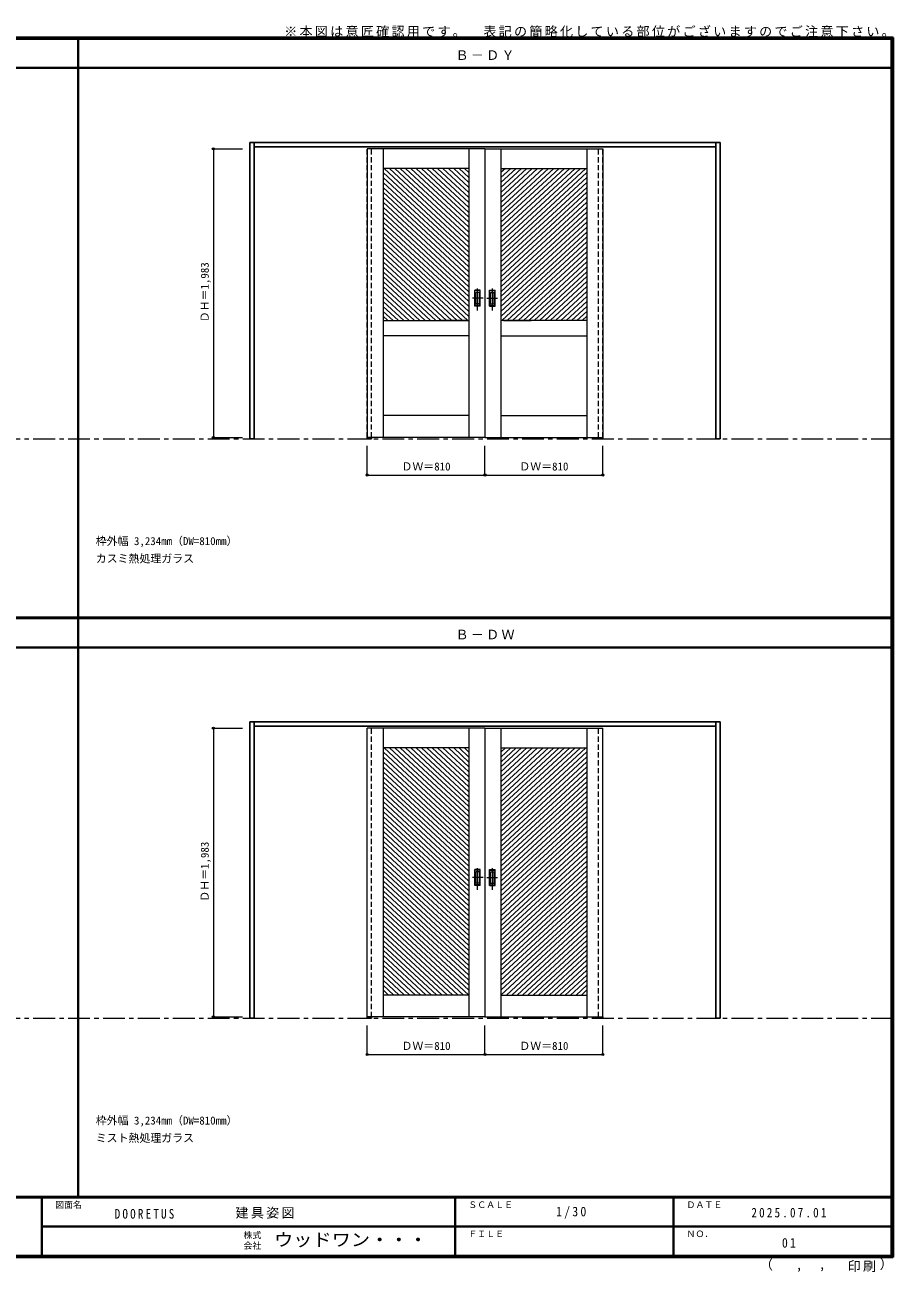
# Model space of a CAD drawing. Units: millimetres, scale not verified. Extents: x -6000 to 5700, y -4307 to 4260.
# Drawn here: x -267 to 5700, y -4307 to 4260 of the extents above; entities that cross this region are included whole.
import ezdxf
from ezdxf.enums import TextEntityAlignment as Align

# ---------------------------------------------------------------- set-up
doc = ezdxf.new("R2010")
doc.units = ezdxf.units.MM
doc.header["$LTSCALE"] = 30
doc.header["$PDMODE"] = 32
doc.header["$PDSIZE"] = 15
doc.linetypes.add('CHAIN1', pattern=[8, 5, -1, 1, -1])
doc.linetypes.add('DASHED1', pattern=[1.8, 1.2, -0.6])
for name, color, linetype, lineweight in [('0-1_通り芯', 7, 'CHAIN1', 18), ('0-2_扉', 7, 'Continuous', 18), ('0-4_枠', 3, 'Continuous', 25), ('0-6_引手', 7, 'Continuous', 18), ('0-B_寸法', 7, 'Continuous', 9), ('0-C_ハッチ', 4, 'Continuous', 9), ('F-1_枠', 6, 'Continuous', 40)]:
    doc.layers.add(name, color=color, linetype=linetype, lineweight=lineweight)
doc.layers.add('0-A_文字', color=7, linetype='Continuous')
doc.layers.add('F-A_文字', color=7, linetype='Continuous')
doc.styles.add('ＭＳ ゴシック', font='')
doc.styles.get('ＭＳ ゴシック').set_extended_font_data('MS Gothic')

msp = doc.modelspace()

# ---------------------------------------------------------------- linework, layer by layer
at = {"layer": '0-1_通り芯'}
for p, q in [((-5490, 1418), (5690, 1418)), ((-5490, -2562.5), (5690, -2562.5))]:
    msp.add_line(p, q, dxfattribs=at)
at = {"layer": '0-2_扉', "color": 4, "linetype": 'DASHED1', "lineweight": 9}
for p, q in [((2085, 1426), (2085, 3423)), ((2115, 1426), (2115, 3423)), ((3675, 1426), (3675, 3423)), ((3705, 1426), (3705, 3423)), ((2085, -2554.5), (2085, -557.5)), ((2115, -2554.5), (2115, -557.5)), ((3675, -2554.5), (3675, -557.5)), ((3705, -2554.5), (3705, -557.5))]:
    msp.add_line(p, q, dxfattribs=at)
at = {"layer": '0-2_扉'}
for p, q in [((2195, 3409.5), (2195, 1426.5)), ((2785, 3409.5), (2785, 1426.5)), ((2895, 3409.5), (2895, 1426.5)), ((2895, 3409.5), (2895, 1426.5)), ((3005, 3409.5), (3005, 1426.5)), ((3595, 3409.5), (3595, 1426.5)), ((2785, 3274.5), (2195, 3274.5)), ((3005, 3274.5), (3595, 3274.5)), ((2195, 2229.5), (2785, 2229.5)), ((2766.5, 2229.5), (2577.5, 2229.5)), ((3595, 2229.5), (3005, 2229.5)), ((3023.5, 2229.5), (3212.5, 2229.5)), ((2785, 2124.5), (2195, 2124.5)), ((3005, 2124.5), (3595, 2124.5)), ((2785, 1576.5), (2195, 1576.5)), ((3005, 1576.5), (3595, 1576.5)), ((2895, 1426.5), (2085, 1426.5)), ((2895, 1426.5), (3705, 1426.5)), ((2895, -571), (2085, -571)), ((2195, -571), (2195, -2554)), ((2785, -571), (2785, -2554)), ((2895, -571), (2895, -2554)), ((2895, -571), (3705, -571)), ((2895, -571), (2895, -2554)), ((3005, -571), (3005, -2554)), ((3595, -571), (3595, -2554)), ((2785, -706), (2195, -706)), ((3005, -706), (3595, -706)), ((2785, -2404), (2195, -2404)), ((3005, -2404), (3595, -2404))]:
    msp.add_line(p, q, dxfattribs=at)
at = {"layer": '0-2_扉', "color": 3, "lineweight": 25}
for p, q in [((2085, 1426.5), (2085, 1418)), ((2085, 1418), (2115, 1418)), ((2115, 1426.5), (2115, 1418)), ((3675, 1426.5), (3675, 1418)), ((3675, 1418), (3705, 1418)), ((3705, 1426.5), (3705, 1418)), ((2085, -2554), (2085, -2562.5)), ((2085, -2562.5), (2115, -2562.5)), ((2115, -2554), (2115, -2562.5)), ((3675, -2554), (3675, -2562.5)), ((3675, -2562.5), (3705, -2562.5)), ((3705, -2554), (3705, -2562.5))]:
    msp.add_line(p, q, dxfattribs=at)
at = {"layer": '0-2_扉'}
for points in [[(2895, 3409.5), (2085, 3409.5), (2085, 1426.5)], [(2895, 3409.5), (3705, 3409.5), (3705, 1426.5)], [(2895, -2554), (2085, -2554), (2085, -571)], [(2895, -2554), (3705, -2554), (3705, -571)]]:
    msp.add_lwpolyline(points, dxfattribs=at)
at = {"layer": '0-4_枠'}
for p, q in [((1278, 1418), (1278, 3453)), ((1278, 3453), (4512, 3453)), ((1308, 1418), (1308, 3453)), ((4482, 1418), (4482, 3453)), ((4512, 1418), (4512, 3453)), ((1308, 3423), (4482, 3423)), ((1308, 1418), (1278, 1418)), ((4512, 1418), (4482, 1418)), ((1278, -2562.5), (1278, -527.5)), ((1278, -527.5), (4512, -527.5)), ((1308, -2562.5), (1308, -527.5)), ((1308, -557.5), (4482, -557.5)), ((4482, -2562.5), (4482, -527.5)), ((4512, -2562.5), (4512, -527.5)), ((1308, -2562.5), (1278, -2562.5)), ((4512, -2562.5), (4482, -2562.5))]:
    msp.add_line(p, q, dxfattribs=at)
at = {"layer": '0-6_引手'}
for p, q in [((2863, 2439), (2825, 2439)), ((2825, 2329), (2825, 2439)), ((2856.5, 2423), (2831.5, 2423)), ((2831.5, 2345), (2831.5, 2423)), ((2856.5, 2345), (2856.5, 2423)), ((2863, 2329), (2863, 2439)), ((2927, 2439), (2965, 2439)), ((2927, 2329), (2927, 2439)), ((2933.5, 2423), (2958.5, 2423)), ((2933.5, 2345), (2933.5, 2423)), ((2958.5, 2345), (2958.5, 2423)), ((2965, 2329), (2965, 2439)), ((2863, 2329), (2825, 2329)), ((2856.5, 2345), (2831.5, 2345)), ((2927, 2329), (2965, 2329)), ((2933.5, 2345), (2958.5, 2345)), ((2863, -1541.5), (2825, -1541.5)), ((2825, -1651.5), (2825, -1541.5)), ((2863, -1651.5), (2863, -1541.5)), ((2927, -1541.5), (2965, -1541.5)), ((2927, -1651.5), (2927, -1541.5)), ((2965, -1651.5), (2965, -1541.5)), ((2856.5, -1557.5), (2831.5, -1557.5)), ((2831.5, -1635.5), (2831.5, -1557.5)), ((2856.5, -1635.5), (2856.5, -1557.5)), ((2933.5, -1557.5), (2958.5, -1557.5)), ((2933.5, -1635.5), (2933.5, -1557.5)), ((2958.5, -1635.5), (2958.5, -1557.5)), ((2863, -1651.5), (2825, -1651.5)), ((2856.5, -1635.5), (2831.5, -1635.5)), ((2927, -1651.5), (2965, -1651.5)), ((2933.5, -1635.5), (2958.5, -1635.5))]:
    msp.add_line(p, q, dxfattribs=at)
at = {"layer": '0-6_引手', "linetype": 'DASHED1'}
for p, q in [((2828, 2333), (2828, 2435)), ((2962, 2333), (2962, 2435)), ((2860, 2333), (2828, 2333)), ((2930, 2333), (2962, 2333)), ((2828, -1647.5), (2828, -1545.5)), ((2962, -1647.5), (2962, -1545.5)), ((2860, -1647.5), (2828, -1647.5)), ((2930, -1647.5), (2962, -1647.5))]:
    msp.add_line(p, q, dxfattribs=at)
at = {"layer": '0-6_引手', "linetype": 'CHAIN1'}
for p, q in [((2844, 2298.77), (2844, 2469.62)), ((2946, 2298.77), (2946, 2469.62)), ((2882.07, 2384), (2809.56, 2384)), ((2907.93, 2384), (2980.43, 2384)), ((2844, -1681.73), (2844, -1510.88)), ((2946, -1681.73), (2946, -1510.88)), ((2882.07, -1596.5), (2809.56, -1596.5)), ((2907.93, -1596.5), (2980.43, -1596.5))]:
    msp.add_line(p, q, dxfattribs=at)
at = {"layer": '0-6_引手', "linetype": 'DASHED1'}
for points in [[(2860, 2333), (2860, 2435), (2828, 2435)], [(2930, 2333), (2930, 2435), (2962, 2435)], [(2860, -1647.5), (2860, -1545.5), (2828, -1545.5)], [(2930, -1647.5), (2930, -1545.5), (2962, -1545.5)]]:
    msp.add_lwpolyline(points, dxfattribs=at)
at = {"layer": '0-B_寸法', "color": 4}
for p, q in [((1028, 3409.5), (1228, 3409.5)), ((1028, 3409.5), (1028, 1426.5)), ((1028, 1426.5), (1228, 1426.5)), ((2085, 1168), (2085, 1368)), ((2895, 1168), (2895, 1368)), ((3705, 1168), (3705, 1368)), ((2085, 1168), (3705, 1168)), ((1028, -571), (1228, -571)), ((1028, -571), (1028, -2554)), ((1028, -2554), (1228, -2554)), ((2085, -2812.5), (2085, -2612.5)), ((2895, -2812.5), (2895, -2612.5)), ((3705, -2812.5), (3705, -2612.5)), ((2085, -2812.5), (3705, -2812.5))]:
    msp.add_line(p, q, dxfattribs=at)
at = {"layer": '0-B_寸法'}
for p in [(1028, 3409.5), (1028, 1426.5), (2085, 1168), (2895, 1168), (3705, 1168), (1028, -571), (1028, -2554), (2085, -2812.5), (2895, -2812.5), (3705, -2812.5)]:
    msp.add_point(p, dxfattribs=at)
at = {"layer": '0-C_ハッチ'}
for p, q in [((2201.7, 3274.5), (2785, 2734.41)), ((2238.5, 3274.5), (2785, 2768.48)), ((2275.29, 3274.5), (2785, 2802.55)), ((2312.09, 3274.5), (2785, 2836.62)), ((2348.89, 3274.5), (2785, 2870.69)), ((2385.68, 3274.5), (2785, 2904.76)), ((2422.48, 3274.5), (2785, 2938.84)), ((2459.28, 3274.5), (2785, 2972.91)), ((2496.07, 3274.5), (2785, 3006.98)), ((2532.87, 3274.5), (2785, 3041.05)), ((2569.67, 3274.5), (2785, 3075.12)), ((2606.46, 3274.5), (2785, 3109.19)), ((2643.26, 3274.5), (2785, 3143.26)), ((2680.06, 3274.5), (2785, 3177.33)), ((2716.85, 3274.5), (2785, 3211.4)), ((2753.65, 3274.5), (2785, 3245.47)), ((3073.14, 3274.5), (3005, 3211.4)), ((3109.94, 3274.5), (3005, 3177.33)), ((3146.74, 3274.5), (3005, 3143.26)), ((3183.53, 3274.5), (3005, 3109.19)), ((3036.35, 3274.5), (3005, 3245.47)), ((3220.33, 3274.5), (3005, 3075.12)), ((3257.13, 3274.5), (3005, 3041.05)), ((3293.92, 3274.5), (3005, 3006.98)), ((3330.72, 3274.5), (3005, 2972.91)), ((3367.52, 3274.5), (3005, 2938.84)), ((3404.31, 3274.5), (3005, 2904.76)), ((3441.11, 3274.5), (3005, 2870.69)), ((3477.91, 3274.5), (3005, 2836.62)), ((3514.7, 3274.5), (3005, 2802.55)), ((3551.5, 3274.5), (3005, 2768.48)), ((3588.3, 3274.5), (3005, 2734.41)), ((2195, 3246.63), (2785, 2700.34)), ((2195, 3212.56), (2785, 2666.27)), ((2195, 3178.49), (2785, 2632.2)), ((3595, 3246.63), (3005, 2700.34)), ((3595, 3212.56), (3005, 2666.27)), ((3595, 3178.49), (3005, 2632.2)), ((2195, 3144.42), (2785, 2598.12)), ((2195, 3110.35), (2785, 2564.05)), ((3595, 3144.42), (3005, 2598.12)), ((3595, 3110.35), (3005, 2564.05)), ((2195, 3076.28), (2785, 2529.98)), ((2195, 3042.21), (2785, 2495.91)), ((2195, 3008.14), (2785, 2461.84)), ((3595, 3076.28), (3005, 2529.98)), ((3595, 3042.21), (3005, 2495.91)), ((3595, 3008.14), (3005, 2461.84)), ((2195, 2974.07), (2785, 2427.77)), ((2195, 2939.99), (2785, 2393.7)), ((3595, 2974.07), (3005, 2427.77)), ((3595, 2939.99), (3005, 2393.7)), ((2195, 2905.92), (2785, 2359.63)), ((2195, 2871.85), (2785, 2325.56)), ((2195, 2837.78), (2785, 2291.49)), ((3595, 2905.92), (3005, 2359.63)), ((3595, 2871.85), (3005, 2325.56)), ((3595, 2837.78), (3005, 2291.49)), ((2195, 2803.71), (2785, 2257.41)), ((2195, 2769.64), (2778.35, 2229.5)), ((3595, 2803.71), (3005, 2257.41)), ((3595, 2769.64), (3011.65, 2229.5)), ((2195, 2735.57), (2741.55, 2229.5)), ((2195, 2701.5), (2704.76, 2229.5)), ((2195, 2667.43), (2667.96, 2229.5)), ((3595, 2735.57), (3048.45, 2229.5)), ((3595, 2701.5), (3085.24, 2229.5)), ((3595, 2667.43), (3122.04, 2229.5)), ((2195, 2633.35), (2631.16, 2229.5)), ((2195, 2599.28), (2594.37, 2229.5)), ((3595, 2633.35), (3158.84, 2229.5)), ((3595, 2599.28), (3195.63, 2229.5)), ((2195, 2565.21), (2557.57, 2229.5)), ((2195, 2531.14), (2520.77, 2229.5)), ((2195, 2497.07), (2483.98, 2229.5)), ((3595, 2565.21), (3232.43, 2229.5)), ((3595, 2531.14), (3269.23, 2229.5)), ((3595, 2497.07), (3306.02, 2229.5)), ((2195, 2463), (2447.18, 2229.5)), ((2195, 2428.93), (2410.38, 2229.5)), ((3595, 2463), (3342.82, 2229.5)), ((3595, 2428.93), (3379.62, 2229.5)), ((2195, 2394.86), (2373.59, 2229.5)), ((2195, 2360.79), (2336.79, 2229.5)), ((2195, 2326.72), (2299.99, 2229.5)), ((3595, 2394.86), (3416.41, 2229.5)), ((3595, 2360.79), (3453.21, 2229.5)), ((3595, 2326.72), (3490.01, 2229.5)), ((2195, 2292.64), (2263.2, 2229.5)), ((2195, 2258.57), (2226.4, 2229.5)), ((3595, 2292.64), (3526.8, 2229.5)), ((3595, 2258.57), (3563.6, 2229.5)), ((2195, -733.87), (2785, -1280.16)), ((2195, -767.94), (2785, -1314.23)), ((2201.7, -706), (2785, -1246.09)), ((2238.5, -706), (2785, -1212.02)), ((2275.29, -706), (2785, -1177.95)), ((2312.09, -706), (2785, -1143.88)), ((2348.89, -706), (2785, -1109.81)), ((2385.68, -706), (2785, -1075.74)), ((2422.48, -706), (2785, -1041.66)), ((2459.28, -706), (2785, -1007.59)), ((2496.07, -706), (2785, -973.52)), ((2532.87, -706), (2785, -939.45)), ((2569.67, -706), (2785, -905.38)), ((2606.46, -706), (2785, -871.31)), ((2643.26, -706), (2785, -837.24)), ((2680.06, -706), (2785, -803.17)), ((2716.85, -706), (2785, -769.1)), ((2753.65, -706), (2785, -735.03)), ((3073.14, -706), (3005, -769.1)), ((3109.94, -706), (3005, -803.17)), ((3146.74, -706), (3005, -837.24)), ((3183.53, -706), (3005, -871.31)), ((3036.35, -706), (3005, -735.03)), ((3220.33, -706), (3005, -905.38)), ((3257.13, -706), (3005, -939.45)), ((3293.92, -706), (3005, -973.52)), ((3330.72, -706), (3005, -1007.59)), ((3367.52, -706), (3005, -1041.66)), ((3404.31, -706), (3005, -1075.74)), ((3441.11, -706), (3005, -1109.81)), ((3477.91, -706), (3005, -1143.88)), ((3514.7, -706), (3005, -1177.95)), ((3551.5, -706), (3005, -1212.02)), ((3588.3, -706), (3005, -1246.09)), ((3595, -733.87), (3005, -1280.16)), ((3595, -767.94), (3005, -1314.23)), ((2195, -802.01), (2785, -1348.3)), ((2195, -836.08), (2785, -1382.38)), ((3595, -802.01), (3005, -1348.3)), ((3595, -836.08), (3005, -1382.38)), ((2195, -870.15), (2785, -1416.45)), ((2195, -904.22), (2785, -1450.52)), ((2195, -938.29), (2785, -1484.59)), ((3595, -870.15), (3005, -1416.45)), ((3595, -904.22), (3005, -1450.52)), ((3595, -938.29), (3005, -1484.59)), ((2195, -972.36), (2785, -1518.66)), ((2195, -1006.43), (2785, -1552.73)), ((3595, -972.36), (3005, -1518.66)), ((3595, -1006.43), (3005, -1552.73)), ((2195, -1040.51), (2785, -1586.8)), ((2195, -1074.58), (2785, -1620.87)), ((2195, -1108.65), (2785, -1654.94)), ((3595, -1040.51), (3005, -1586.8)), ((3595, -1074.58), (3005, -1620.87)), ((3595, -1108.65), (3005, -1654.94)), ((2195, -1142.72), (2785, -1689.01)), ((2195, -1176.79), (2785, -1723.09)), ((3595, -1142.72), (3005, -1689.01)), ((3595, -1176.79), (3005, -1723.09)), ((2195, -1210.86), (2785, -1757.16)), ((2195, -1244.93), (2785, -1791.23)), ((2195, -1279), (2785, -1825.3)), ((3595, -1210.86), (3005, -1757.16)), ((3595, -1244.93), (3005, -1791.23)), ((3595, -1279), (3005, -1825.3)), ((2195, -1313.07), (2785, -1859.37)), ((2195, -1347.14), (2785, -1893.44)), ((3595, -1313.07), (3005, -1859.37)), ((3595, -1347.14), (3005, -1893.44)), ((2195, -1381.22), (2785, -1927.51)), ((2195, -1415.29), (2785, -1961.58)), ((2195, -1449.36), (2785, -1995.65)), ((3595, -1381.22), (3005, -1927.51)), ((3595, -1415.29), (3005, -1961.58)), ((3595, -1449.36), (3005, -1995.65)), ((2195, -1483.43), (2785, -2029.73)), ((2195, -1517.5), (2785, -2063.8)), ((3595, -1483.43), (3005, -2029.73)), ((3595, -1517.5), (3005, -2063.8)), ((2195, -1551.57), (2785, -2097.87)), ((2195, -1585.64), (2785, -2131.94)), ((2195, -1619.71), (2785, -2166.01)), ((3595, -1551.57), (3005, -2097.87)), ((3595, -1585.64), (3005, -2131.94)), ((3595, -1619.71), (3005, -2166.01)), ((2195, -1653.78), (2785, -2200.08)), ((2195, -1687.86), (2785, -2234.15)), ((3595, -1653.78), (3005, -2200.08)), ((3595, -1687.86), (3005, -2234.15)), ((2195, -1721.93), (2785, -2268.22)), ((2195, -1756), (2785, -2302.29)), ((2195, -1790.07), (2785, -2336.36)), ((3595, -1721.93), (3005, -2268.22)), ((3595, -1756), (3005, -2302.29)), ((3595, -1790.07), (3005, -2336.36)), ((2195, -1824.14), (2785, -2370.44)), ((2195, -1858.21), (2785, -2404.51)), ((3595, -1824.14), (3005, -2370.44)), ((3595, -1858.21), (3005, -2404.51)), ((2195, -1892.28), (2747.65, -2404)), ((2195, -1926.35), (2710.86, -2404)), ((2195, -1960.42), (2674.06, -2404)), ((3595, -1892.28), (3042.34, -2404)), ((3595, -1926.35), (3079.14, -2404)), ((3595, -1960.42), (3115.94, -2404)), ((2195, -1994.49), (2637.26, -2404)), ((2195, -2028.57), (2600.47, -2404)), ((3595, -1994.49), (3152.73, -2404)), ((3595, -2028.57), (3189.53, -2404)), ((2195, -2062.64), (2563.67, -2404)), ((2195, -2096.71), (2526.87, -2404)), ((2195, -2130.78), (2490.08, -2404)), ((3595, -2062.64), (3226.33, -2404)), ((3595, -2096.71), (3263.12, -2404)), ((3595, -2130.78), (3299.92, -2404)), ((2195, -2164.85), (2453.28, -2404)), ((2195, -2198.92), (2416.48, -2404)), ((3595, -2164.85), (3336.72, -2404)), ((3595, -2198.92), (3373.51, -2404)), ((2195, -2232.99), (2379.69, -2404)), ((2195, -2267.06), (2342.89, -2404)), ((2195, -2301.13), (2306.09, -2404)), ((3595, -2232.99), (3410.31, -2404)), ((3595, -2267.06), (3447.11, -2404)), ((3595, -2301.13), (3483.9, -2404)), ((2195, -2335.21), (2269.3, -2404)), ((2195, -2369.28), (2232.5, -2404)), ((3595, -2335.21), (3520.7, -2404)), ((3595, -2369.28), (3557.5, -2404))]:
    msp.add_line(p, q, dxfattribs=at)
at = {"layer": 'F-1_枠'}
for p, q in [((-6000, 4175), (5700, 4175)), ((-6000, 4170), (5700, 4170)), ((-6000, 4165), (5700, 4165)), ((100, -3790), (100, 4175)), ((5690, 4175), (5690, -4205)), ((5695, 4175), (5695, -4205)), ((5700, 4175), (5700, -4205)), ((-6000, 3965), (5700, 3965)), ((-6000, 190.5), (5700, 190.5)), ((-6000, 187.5), (5700, 187.5)), ((-6000, 184.5), (5700, 184.5)), ((-6000, -15.5), (5700, -15.5)), ((5700, -3790), (-6000, -3790)), ((5700, -3795), (-6000, -3795)), ((-150, -3795), (-150, -4195)), ((2690, -3795), (2690, -4195)), ((4190, -3795), (4190, -4195)), ((-150, -3995), (5690, -3995.01)), ((5700, -4195), (-6000, -4195)), ((5700, -4200), (-6000, -4200)), ((5700, -4205), (-6000, -4205))]:
    msp.add_line(p, q, dxfattribs=at)

# ---------------------------------------------------------------- texts
at = {"layer": '0-A_文字', "style": 'ＭＳ ゴシック'}
for s, p in [('枠外幅 3,234mm（DW=810mm）', (220, 670.5)), ('カスミ熱処理ガラス', (220, 550.5)), ('枠外幅 3,234mm（DW=810mm）', (220, -3310)), ('ミスト熱処理ガラス', (220, -3430))]:
    msp.add_text(s, height=54.99, dxfattribs=at).set_placement(p, align=Align.BOTTOM_LEFT)
at = {"layer": '0-A_文字', "char_height": 65.98, "attachment_point": 7, "style": 'ＭＳ ゴシック'}
for s, insert in [('\\T1.17;※本図は意匠確認用です。\u3000表記の簡略化している部位がございますのでご注意下さい。', (1515, 4175)), ('\\T1.17;Ｂ－ＤＹ', (2692.5, 4020)), ('\\T1.17;Ｂ－ＤＷ', (2692.5, 39.5))]:
    msp.add_mtext(s, dxfattribs=dict(at, insert=insert))
at = {"layer": '0-B_寸法', "style": 'ＭＳ ゴシック'}
for p in [(1013, 2217.75), (1013, -1762.75)]:
    msp.add_text('ＤＨ＝1,983', height=54.99, rotation=90, dxfattribs=at).set_placement(p, align=Align.BOTTOM_LEFT)
for p in [(2321.25, 1183), (3131.25, 1183), (2321.25, -2797.5), (3131.25, -2797.5)]:
    msp.add_text('ＤＷ＝810', height=54.99, dxfattribs=at).set_placement(p, align=Align.BOTTOM_LEFT)
at = {"layer": 'F-A_文字', "style": 'ＭＳ ゴシック'}
for s, height, p in [('図面名', 43.99, (-60, -3880)), ('ＳＣＡＬＥ', 43.99, (2780, -3880)), ('ＤＡＴＥ', 43.99, (4280, -3880)), ('株式', 43.99, (1235, -4089)), ('ＦＩＬＥ', 43.99, (2780, -4080)), ('ＮＯ．', 43.99, (4280, -4080)), ('会社', 43.99, (1235, -4161)), ('（', 65.98, (4784.03, -4308.31)), (',', 65.98, (5031.28, -4308.31)), (',', 65.98, (5190.2, -4305.53)), ('）', 65.98, (5608.4, -4304.13))]:
    msp.add_text(s, height=height, dxfattribs=at).set_placement(p, align=Align.BOTTOM_LEFT)
at = {"layer": 'F-A_文字', "style": 'ＭＳ ゴシック', "width": 1.1}
msp.add_text('ウッドワン・・・', height=87.98, dxfattribs=at).set_placement((1445, -4155), align=Align.BOTTOM_LEFT)
at = {"layer": 'F-A_文字', "char_height": 65.98, "attachment_point": 7, "style": 'ＭＳ ゴシック'}
for s, insert in [('\\T1.38;\\W0.9;1/30', (3383.75, -3940)), ('\\T1.39;\\W0.85;DOORETUS', (350, -3940.79)), ('\\T1.17;建具姿図', (1180.42, -3940)), ('\\T1.39;\\W0.85;2025.07.01', (4726.25, -3932.5)), ('\\T1.36;\\W0.9;01', (4936.25, -4140)), ('\\T1.17;印刷', (5388.15, -4306.92))]:
    msp.add_mtext(s, dxfattribs=dict(at, insert=insert))

doc.saveas('drawing.dxf')
